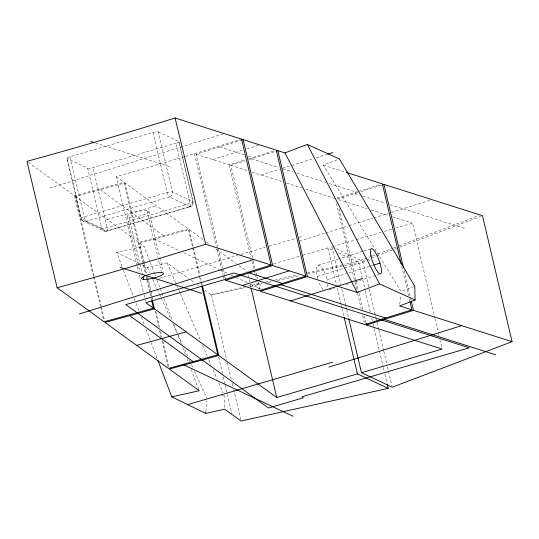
<?xml version="1.0" encoding="UTF-8"?>
<svg xmlns="http://www.w3.org/2000/svg" width="539" height="539" viewBox="0 0 539 539"><rect width="100%" height="100%" fill="white"/><g stroke="black" fill="none" stroke-linecap="round" stroke-linejoin="round"><path stroke-width="0.4" stroke-dasharray="2.69 2.02" d="M399.77 304.313L400.618 295.466M205.891 411.634L206.969 400.875M189.876 206.673L189.863 206.68A4.117 1.024 73.7 0 0 190.105 203.338L176.01 143.253A4.339 0.903 -13.2 0 0 178.773 141.474L192.868 201.559A4.117 3.894 -64.8 0 1 189.957 206.599L169.502 196.978A4.117 3.894 -64.8 0 0 172.413 191.931L158.318 131.853A4.339 0.903 -13.2 0 0 153.022 132.432L69.976 156.755A4.339 0.903 -13.2 0 0 67.213 158.533L81.308 218.612A4.117 3.894 -64.8 0 0 86.058 221.414L106.513 231.036A4.117 3.894 -64.8 0 1 101.763 228.233L81.308 218.612A4.339 0.903 -13.2 0 1 84.071 216.833L167.11 192.517A4.339 0.903 -13.2 0 1 172.413 191.931L192.868 201.559A4.339 0.903 -13.2 0 1 190.105 203.338L107.066 227.653A4.339 0.903 -13.2 0 1 101.763 228.233L87.668 168.155L67.213 158.533M413.999 286.505L401.003 291.444L323.319 165.109L339.469 158.971M371.607 256.268L359.014 261.051L344.28 264.386M372.395 255.964L377.118 254.172M377.906 253.876L392.857 248.189M393.645 247.893L396.003 246.997M399.156 245.797L478.652 215.6M336.417 248.877L362.693 261.247L365.826 260.054M366.614 259.758L370.529 258.269M371.31 257.972L376.006 256.187M376.795 255.89L396.367 248.452M399.5 247.26L480.943 216.321M362.835 251.309L339.361 258.646M363.616 251.059L371.445 248.614M49.905 187.99L224.157 133.578M185.456 156.458L240.771 139.365M217.992 247.536L196.122 154.302L240.758 140.362M212.676 159.564L242.961 150.105M246.95 148.865L258.902 145.132M196.122 154.302L229.223 164.826L245.164 159.847M248.358 158.857L273.859 150.886M252.481 257.743L230.807 165.332L245.157 160.851M249.139 159.605L276.244 151.142M261.085 174.959L279.431 169.226M282.625 168.235L312.937 158.769M316.13 157.772L326.499 154.531M357.653 191.601L335.339 198.568L305.013 188.926M358.448 191.352L379.975 184.628M357.64 192.598L336.915 199.073L367.187 208.694M360.834 191.601L381.558 185.133M299.448 241.135L325.024 233.151M325.825 232.895L348.201 225.908M349.002 225.659L372.981 218.174M373.776 217.924L388.168 213.431M391.361 212.433L430.526 200.205M318.259 265.235L338.58 258.888M317.195 276.541L343.869 268.213M344.556 268.004L366.439 261.166M368.487 260.526L370.542 259.886M327.011 279.667L346.213 273.664M348.868 272.842L369.397 266.428M370.057 266.226L372.705 265.397M355.039 281.89L378.87 274.459M329.093 289.995L334.591 288.277M346.375 284.599L349.521 283.615M189.816 206.693L106.621 231.042M87.668 168.155A4.339 0.903 -13.2 0 0 92.971 167.568L176.01 143.253M137.149 265.66L116.289 176.711L184.756 156.66M169.421 196.971L86.2 221.327A4.117 1.024 73.7 0 1 84.071 216.833L69.976 156.755M159.335 278.326L237.638 255.398M240.872 254.448L265.087 247.361M269.123 246.175L295.763 238.373M298.99 237.429L303.026 236.25M273.819 263.773L299.637 256.207M302.864 255.264L327.88 247.94L333.884 250.77M332.718 246.525L355.309 239.909M356.117 239.673L381.127 232.349M384.354 231.399L392.419 229.041M395.646 228.091L412.591 223.133L434.751 317.592M106.762 231.015L106.776 231.009A4.117 1.024 73.7 0 0 107.066 227.653L92.971 167.568M28.412 162.407L74.523 195.819L123.943 182.256L145.422 273.852M94.076 275.833L75.473 196.506L124.893 182.95L188.293 228.886L192.511 246.875M107.173 219.474L156.593 205.918M188.293 228.886L138.873 242.449L75.473 196.506M144.236 261.947L139.823 243.136L189.243 229.574L203.56 239.949M210.83 294.584L244.396 286.991M247.671 286.249L262.405 282.914M265.68 282.173L271.413 280.873M274.688 280.132L297.609 274.944M307.432 272.721L343.458 264.568M122.083 266.63L116.626 252.326L144.095 246.235L150.091 261.941M142.181 264.824L147.295 267.324L167.124 262.917L188.65 278.515M204.793 290.211L211.517 295.082L245.218 287.604M250.15 286.505L263.308 283.588M268.24 282.497L272.35 281.58M277.282 280.489L299.475 275.564M307.695 273.738L343.869 265.707M344.69 265.525L358.664 262.426L362.356 278.171M221.644 395.869L223.254 395.511M104.263 231.009L106.978 231.049L190.024 206.727L191.918 205.649L192.895 204.153L193.036 201.694L178.941 141.602M323.319 165.109L345.661 172.21M219.636 146.958L244.073 154.727M248.007 155.98L252.737 157.489M251.578 158.843L278.703 167.474M282.699 168.741L293.068 172.042M297.056 173.309L325.785 182.445M328.979 183.455L356.104 192.086M354.844 193.474L359.654 195.003M362.862 196.021L385.304 203.163M390.115 204.692L466.269 228.907M230.807 165.332L247.563 170.661M252.353 172.184L282.672 181.825M286.66 183.092L301.82 187.909M371.169 209.961L388.693 215.533M392.675 216.799L412.591 223.133M95.437 142.976L171.887 167.285M158.318 131.853L178.773 141.474M338.391 252.885L358.664 262.426M154.228 238.918L180.019 251.053M183.812 252.831L219.461 269.608M220.222 269.965L227.808 273.536M230.84 274.957L233.117 276.029M236.149 277.457L247.529 282.813M250.561 284.242L260.425 288.877M83.08 221.057L103.535 230.679M116.626 252.326L139.628 263.571M116.289 176.711L123.943 182.256M206.289 241.923L209.017 243.904M215.836 248.843L236.284 263.665M239.013 265.639L247.192 271.568M100.18 189.728L163.58 235.664M139.823 243.136L144.095 246.235M191.338 280.462L194.7 282.901M197.389 284.848L198.736 285.825M82.433 220.572L81.14 218.477L67.052 158.405M147.295 267.324L149.674 272.566M152.732 279.303L156.815 288.284M157.152 289.032L159.194 293.526M159.537 294.274L160.898 297.265M161.235 298.013L171.099 319.728M172.803 323.467L177.223 333.203M177.56 333.951L182.323 344.434M184.702 349.67L187.424 355.659M189.465 360.153L190.146 361.649M191.507 364.647L192.868 367.638M194.566 371.384L206.814 398.334M167.124 262.917L175.734 282.935M177.385 286.782L178.712 289.861M179.042 290.636L180.033 292.947M180.37 293.715L200.555 340.675M202.543 345.29L207.178 356.07M208.829 359.917L211.147 365.307M213.134 369.929L217.109 379.166M218.76 383.013L223.065 393.019M150.394 262.722L154.592 273.718M154.888 274.506L155.488 276.076M156.984 280.004L163.883 298.067M164.179 298.849L172.278 320.058M174.077 324.768L177.068 332.624M178.268 335.763L180.969 342.831M182.768 347.54L185.766 355.396M186.966 358.536L188.165 361.682M191.163 369.532L198.952 389.953M123.519 270.389L133.861 297.488M134.15 298.242L135.013 300.499M136.158 303.511L139.035 311.037M141.333 317.053L143.92 323.831M145.928 329.1L157.132 358.448M434.933 318.381L438.443 333.331M438.625 334.119L438.995 335.696M439.918 339.631L441.764 347.5M404.088 270.255L411.183 300.519M401.737 266.482L408.643 295.924M409.411 299.192L409.795 300.829M362.693 261.247L375.353 315.221M375.548 316.036L376.121 318.495M376.316 319.31L376.889 321.763M377.084 322.585L378.614 329.127M378.809 329.942L383.606 350.39M383.795 351.206L386.672 363.475M387.44 366.742L391.853 385.553M362.727 279.741L365.125 289.975M365.314 290.764L370.664 313.59M371.775 318.313L372.328 320.678M373.069 323.824L373.992 327.759M374.174 328.547L383.222 367.12M383.404 367.901L384.145 371.054M384.88 374.201L387.096 383.647M339.22 208.883L356.097 280.853M356.292 281.668L358.785 292.3M358.974 293.122L363.198 311.111M364.351 316.022L365.88 322.565M336.484 203.472L354.709 281.169M354.898 281.985L356.629 289.349M357.586 293.432L361.231 308.975M362.767 315.517L364.681 323.696M331.909 246.761L340.736 284.376M341.881 289.288L345.721 305.64M345.91 306.462L346.489 308.914M346.678 309.73L348.598 317.909M327.88 247.94L336.511 284.74M337.279 288.015L341.113 304.367M341.308 305.189L341.881 307.641M342.07 308.456L343.99 316.636M253.249 261.017L255.169 269.197M255.937 272.464L256.705 275.739M256.894 276.554L257.474 279.007M258.235 282.281L259.966 289.638M229.223 164.826L250.898 257.244M251.861 261.327L253.775 269.507M253.97 270.329L254.738 273.596M254.927 274.418L256.079 279.323M256.847 282.591L258.572 289.955M247.933 274.715L248.674 277.868M249.045 279.438L249.968 283.373M250.15 284.161L250.891 287.307M218.18 248.351L222.782 267.977M222.978 268.799L224.318 274.519M224.507 275.341L225.275 278.609M194.539 153.797L216.213 246.215M216.981 249.483L221.394 268.294M221.583 269.109L222.93 274.836M223.119 275.651L223.887 278.926M211.517 295.082L226.656 359.628M227.391 362.781L231.453 380.096M232.194 383.242L232.929 386.396M233.67 389.542L240.684 419.457M189.243 229.574L193.272 246.747M193.461 247.569L199.794 274.553M200.562 277.828L202.287 285.185M218.686 357.303L222.526 373.655M223.287 376.929L225.019 384.287M225.208 385.109L231.925 413.73M192.706 247.697L199.228 275.503M199.417 276.318L200.569 281.23M200.757 282.045L201.525 285.313M153.022 132.432L167.11 192.517A4.117 1.024 73.7 0 0 169.239 197.004M148.986 211.45A11.272 2.345 -13.2 0 1 132.904 217.278A11.272 2.345 -13.2 0 1 132.136 213.289A11.272 2.345 -13.2 0 1 148.986 211.45L159.692 257.09M159.881 257.905L163.135 271.764M146.952 210.608L157.853 257.063M158.756 260.937L161.302 271.771M144.425 262.762L146.918 273.394M147.875 277.484L150.947 290.568M151.136 291.383L152.099 295.473M152.288 296.295L152.867 298.747M155.933 311.832L159.578 327.368M160.534 331.458L161.882 337.185M162.839 341.275L168.976 367.443M124.893 182.95L146.372 274.54M146.568 275.362L152.348 299.906M154.936 310.929L158.628 326.668M159.551 330.609L161.026 336.902M161.949 340.837L168.04 366.816M146.19 277.127L146.77 279.579M146.958 280.395L149.835 292.664M150.031 293.479L151.56 300.028M129.057 217.406L139.776 263.086M139.958 263.861L142.316 273.927M127.029 216.563L140.025 271.986M137.337 266.448L138.442 271.171M139.365 275.106L143.428 292.428M143.98 294.786L145.463 301.085M94.271 276.655L101.177 306.091M101.366 306.913L104.627 320.813M74.523 195.819L93.321 275.961M93.51 276.783L100.416 306.226M100.611 307.041L103.677 320.126M224.056 395.33L224.696 408.387M323.09 289.43A13.441 4.325 72.7 0 1 318.643 281.365M317.828 278.899A13.441 4.325 72.7 0 1 318.879 265.242A13.441 4.325 72.7 0 1 327.261 280.806M327.773 284.269A13.441 4.325 72.7 0 1 327.699 288.257"/><path stroke-width="0.81" d="M387.285 384.435L388.208 388.37L241.054 421.026L224.736 409.202L205.716 413.426L205.804 412.53M276.244 151.142L277.834 150.644L284.956 152.914L307.324 144.412L339.469 158.971L414.767 286.216L415.104 300.034L399.615 305.916L411.904 309.824L409.984 301.651M411.904 309.824L364.876 324.512L260.35 291.276L307.378 276.588L357.168 292.421L379.537 283.925L415.104 300.034M382.353 184.884L383.95 184.385L482.513 215.728L512.05 341.672L392.237 387.191L361.447 372.705L348.787 318.731M241.553 140.113L243.15 139.614L276.251 150.145L305.795 276.089L258.767 290.77L225.659 280.246L225.275 278.609M327.301 154.282L332.88 152.537M79.442 313.934L253.701 259.522M271.11 265.06L224.076 279.741L145.826 302.655L153.48 308.2L104.061 321.763L57.121 287.752L26.95 161.35A1015.382 211.113 -13.2 0 0 175.074 117.974L241.566 139.116L271.11 265.06L205.669 244.248A1018.265 211.706 -13.2 0 1 57.121 287.752M225.659 280.246L272.687 265.559L305.795 276.089M242.213 285.508L289.241 270.827M374.032 264.979L379.988 263.12M290.622 300.903L362.424 278.481M366.075 323.38L366.459 325.017L413.487 310.329L512.05 341.672M328.985 367.079L461.667 325.65M187.262 404.742L332.57 362.195M202.475 286.007L218.78 355.518L276.736 397.512L357.418 373.884L388.208 388.37M361.447 372.705L442.135 349.077L366.459 325.017M217.83 354.83L154.43 308.894L105.011 322.45L168.411 368.393L217.83 354.83L201.721 286.135M136.711 345.418L186.13 331.862M218.78 355.518L169.361 369.08L199.255 390.741L171.779 396.832L157.994 360.706M346.456 172.467L382.367 183.88L401.164 264.029M90.66 141.454L93.847 142.471M249.173 272.902L282.281 283.433M281.115 284.787L385.648 318.03M384.381 319.418L495.806 354.851M120.197 267.398L201.431 293.229M183.772 364.863L293 416.249M171.779 396.832L205.716 413.426M137.007 312.721L125.843 304.629L233.899 272.99L469.253 347.823L301.887 396.832L303.248 397.822L268.496 407.996L202.307 360.039M137.485 313.065L201.835 359.695M129.724 315.672L193.124 361.608M307.324 144.412L379.537 283.925M284.956 152.914L357.168 292.421M175.074 117.974L205.669 244.248M383.95 184.385L403.516 267.802M411.378 301.335L413.487 310.329M344.185 317.458L357.418 373.884M277.834 150.644L307.378 276.588M243.15 139.614L272.687 265.559M251.073 288.096L276.736 397.512M152.51 300.715L154.43 308.894M151.755 300.843L153.48 308.2M143.044 277.026L143.59 279.343M370.92 255.607A13.455 3.254 70 0 0 380.453 273.96A13.455 3.254 70 0 0 376.438 254.314A13.455 3.254 70 0 0 370.92 255.607M147.43 279.222A11.272 2.345 -13.2 0 0 163.512 273.394A11.272 2.345 -13.2 0 0 146.662 275.227A11.272 2.345 -13.2 0 0 147.43 279.222"/></g></svg>
